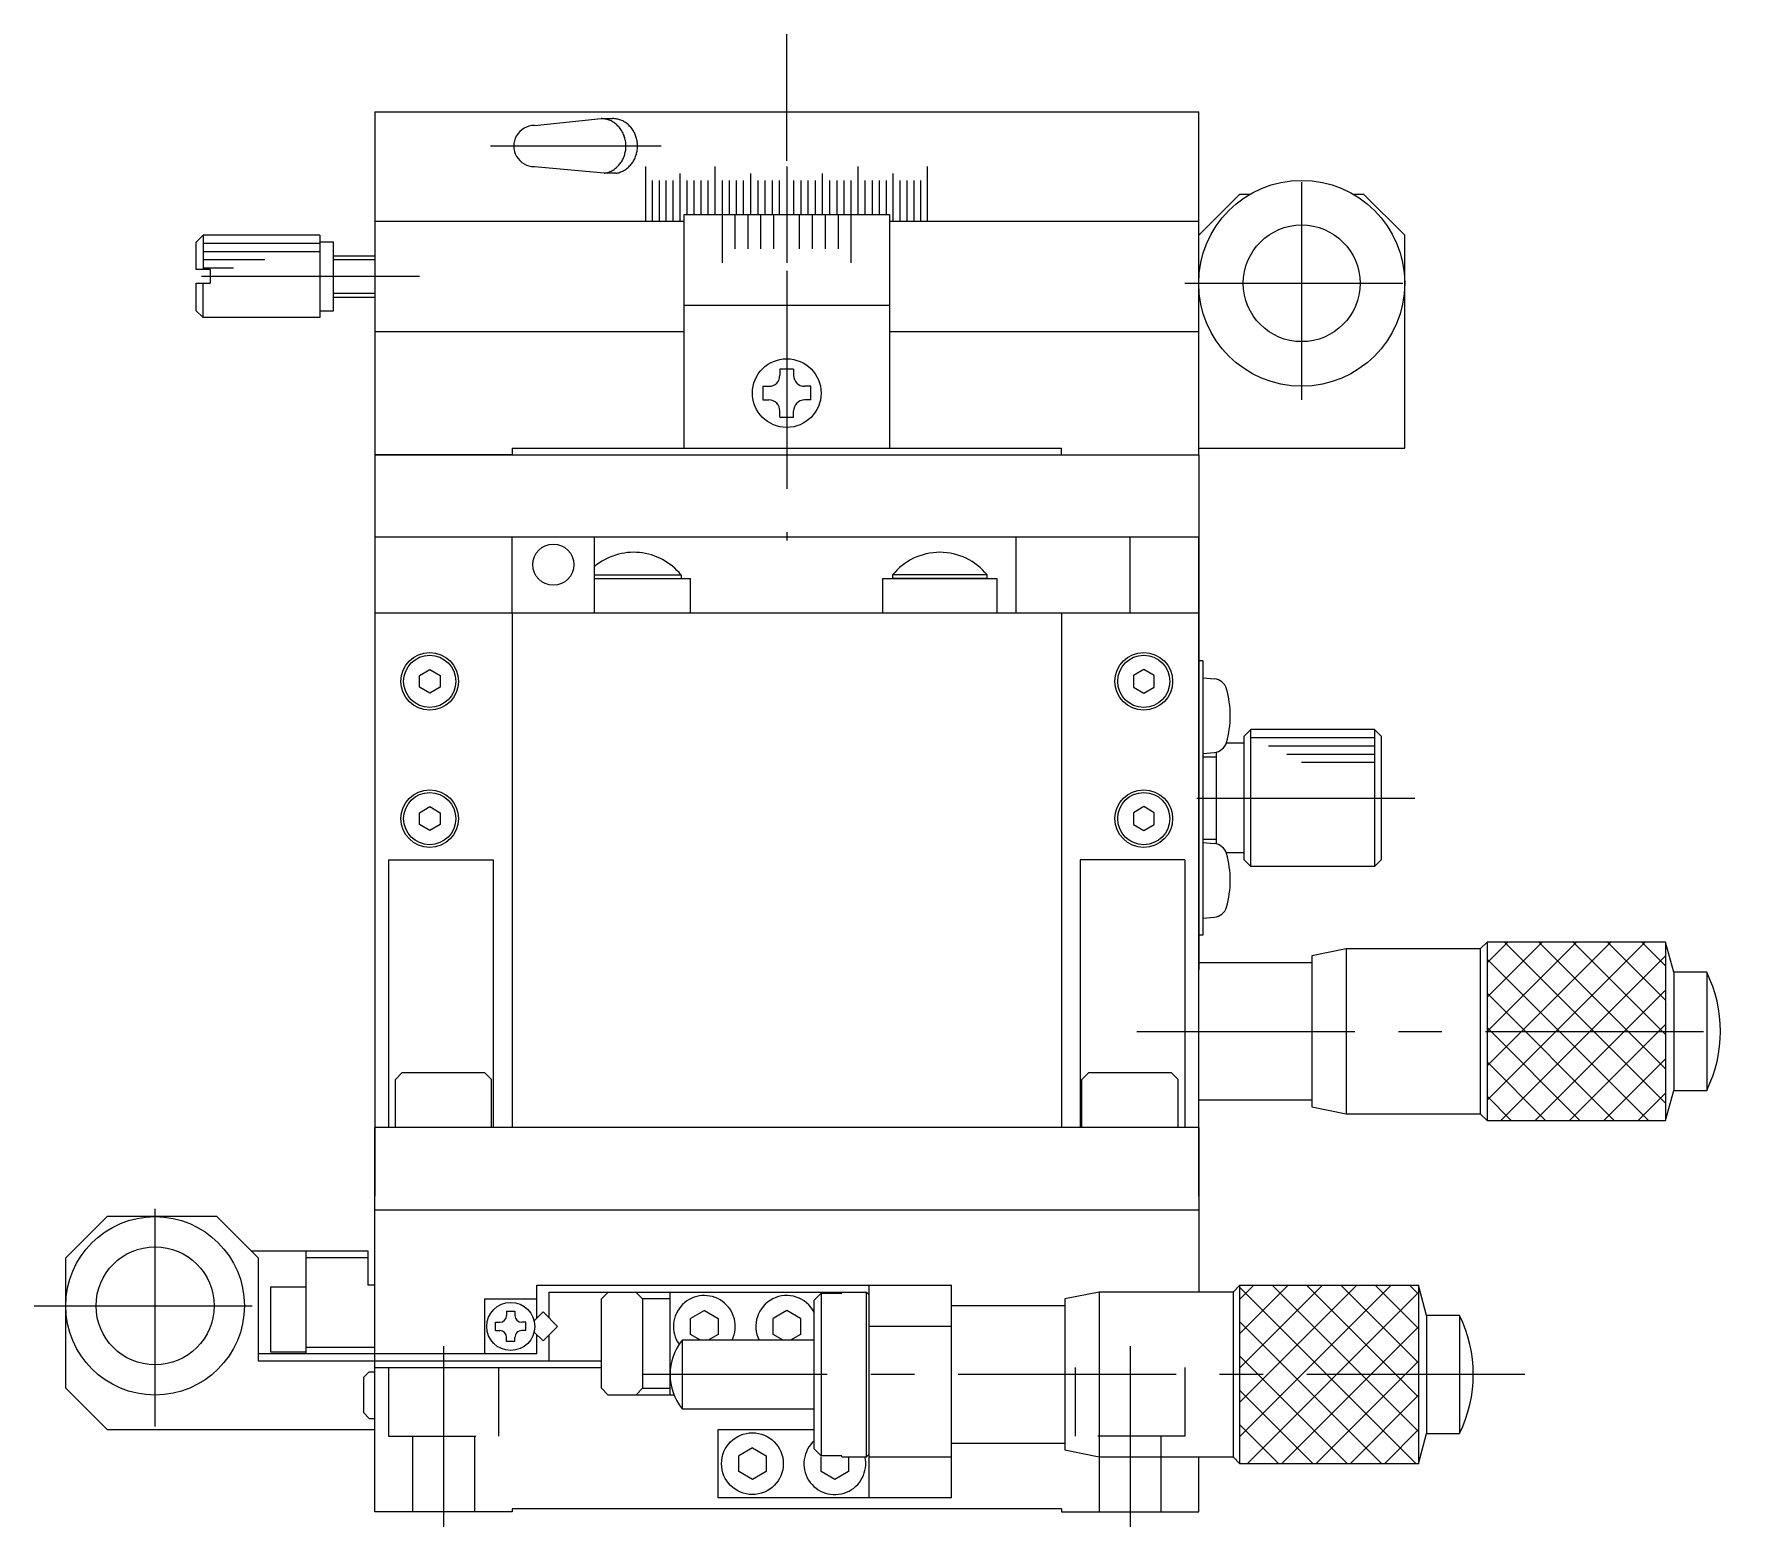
# Model space of a CAD drawing. Extents: x -1 to 373, y -8 to 363.
# Drawn here: x 125.9 to 250.6, y 8.9 to 117.6 of the extents above; entities that cross this region are included whole.
import ezdxf

# ---------------------------------------------------------------- set-up
doc = ezdxf.new("R2010")
doc.units = 0
doc.header["$LTSCALE"] = 0.5
doc.linetypes.add('CENTER', pattern=[50.8, 31.75, -6.35, 6.35, -6.35])
doc.linetypes.add('DASHED', pattern=[19.05, 12.7, -6.35])
for name, color, linetype in [('MSM_CENTER', 1, 'CENTER'), ('MSM_CONTINUOUS', 7, 'CONTINUOUS'), ('MSM_DASHED', 4, 'DASHED'), ('MSM_NARROW', 5, 'CONTINUOUS')]:
    doc.layers.add(name, color=color, linetype=linetype)

msp = doc.modelspace()

# ---------------------------------------------------------------- linework, layer by layer
at = {"layer": 'MSM_CENTER'}
for p, q in [((180.69, 108.42), (180.69, 117.65)), ((171.55, 109.5), (159.12, 109.5)), ((218.19, 91), (218.19, 108)), ((153.94, 100), (136.29, 100)), ((180.69, 100.41), (180.69, 80.76)), ((209.69, 99.5), (226.69, 99.5)), ((210.55, 62), (229.43, 62)), ((206.18, 45), (250.6, 45)), ((134.69, 16.2), (134.69, 33.8)), ((125.89, 25), (143.49, 25)), ((155.69, 22.06), (155.69, 8.9)), ((205.69, 22.06), (205.69, 8.9)), ((234.44, 20), (170.19, 20))]:
    msp.add_line(p, q, dxfattribs=at)
at = {"layer": 'MSM_CONTINUOUS'}
for p, q in [((150.69, 112), (150.69, 81)), ((150.69, 112), (210.69, 112)), ((162.31, 111), (167.17, 111.5)), ((167.17, 111.5), (168.01, 111.5)), ((167.24, 111.5), (167.17, 111.5)), ((167.32, 111.49), (167.24, 111.5)), ((167.39, 111.48), (167.32, 111.49)), ((167.47, 111.47), (167.39, 111.48)), ((167.54, 111.46), (167.47, 111.47)), ((167.62, 111.44), (167.54, 111.46)), ((167.69, 111.41), (167.62, 111.44)), ((167.76, 111.39), (167.69, 111.41)), ((167.83, 111.36), (167.76, 111.39)), ((167.9, 111.33), (167.83, 111.36)), ((167.97, 111.29), (167.9, 111.33)), ((168.04, 111.25), (167.97, 111.29)), ((168.09, 111.5), (168.01, 111.5)), ((168.1, 111.21), (168.04, 111.25)), ((168.16, 111.49), (168.09, 111.5)), ((168.17, 111.17), (168.1, 111.21)), ((168.24, 111.48), (168.16, 111.49)), ((168.23, 111.12), (168.17, 111.17)), ((168.29, 111.07), (168.23, 111.12)), ((168.31, 111.47), (168.24, 111.48)), ((168.35, 111.01), (168.29, 111.07)), ((168.39, 111.46), (168.31, 111.47)), ((168.4, 110.96), (168.35, 111.01)), ((168.46, 111.44), (168.39, 111.46)), ((168.53, 111.41), (168.46, 111.44)), ((168.61, 111.39), (168.53, 111.41)), ((168.68, 111.36), (168.61, 111.39)), ((168.75, 111.33), (168.68, 111.36)), ((168.82, 111.29), (168.75, 111.33)), ((168.88, 111.25), (168.82, 111.29)), ((168.95, 111.21), (168.88, 111.25)), ((169.01, 111.17), (168.95, 111.21)), ((169.07, 111.12), (169.01, 111.17)), ((169.14, 111.07), (169.07, 111.12)), ((169.19, 111.01), (169.14, 111.07)), ((169.25, 110.96), (169.19, 111.01)), ((210.69, 87), (210.69, 112)), ((168.46, 110.9), (168.4, 110.96)), ((168.51, 110.84), (168.46, 110.9)), ((168.56, 110.78), (168.51, 110.84)), ((168.61, 110.71), (168.56, 110.78)), ((168.65, 110.64), (168.61, 110.71)), ((168.69, 110.57), (168.65, 110.64)), ((168.73, 110.5), (168.69, 110.57)), ((168.77, 110.43), (168.73, 110.5)), ((168.8, 110.35), (168.77, 110.43)), ((168.84, 110.28), (168.8, 110.35)), ((168.86, 110.2), (168.84, 110.28)), ((168.89, 110.12), (168.86, 110.2)), ((168.91, 110.04), (168.89, 110.12)), ((168.93, 109.96), (168.91, 110.04)), ((168.95, 109.88), (168.93, 109.96)), ((168.96, 109.79), (168.95, 109.88)), ((168.97, 109.71), (168.96, 109.79)), ((169.3, 110.9), (169.25, 110.96)), ((169.36, 110.84), (169.3, 110.9)), ((169.41, 110.78), (169.36, 110.84)), ((169.45, 110.71), (169.41, 110.78)), ((169.5, 110.64), (169.45, 110.71)), ((169.54, 110.57), (169.5, 110.64)), ((169.58, 110.5), (169.54, 110.57)), ((169.62, 110.43), (169.58, 110.5)), ((169.65, 110.35), (169.62, 110.43)), ((169.68, 110.28), (169.65, 110.35)), ((169.71, 110.2), (169.68, 110.28)), ((169.73, 110.12), (169.71, 110.2)), ((169.76, 110.04), (169.73, 110.12)), ((169.77, 109.96), (169.76, 110.04)), ((169.79, 109.88), (169.77, 109.96)), ((169.8, 109.79), (169.79, 109.88)), ((169.81, 109.71), (169.8, 109.79)), ((168.7, 108.43), (168.74, 108.5)), ((168.74, 108.5), (168.77, 108.58)), ((168.77, 108.58), (168.81, 108.65)), ((168.81, 108.65), (168.84, 108.73)), ((168.84, 108.73), (168.87, 108.81)), ((168.87, 108.81), (168.89, 108.89)), ((168.89, 108.89), (168.91, 108.97)), ((168.91, 108.97), (168.93, 109.05)), ((168.93, 109.05), (168.95, 109.13)), ((168.95, 109.13), (168.96, 109.21)), ((168.96, 109.21), (168.97, 109.29)), ((168.97, 109.63), (168.97, 109.71)), ((168.98, 109.54), (168.97, 109.63)), ((168.97, 109.38), (168.98, 109.46)), ((168.97, 109.29), (168.97, 109.38)), ((168.98, 109.46), (168.98, 109.54)), ((169.54, 108.43), (169.58, 108.5)), ((169.58, 108.5), (169.62, 108.58)), ((169.62, 108.58), (169.65, 108.65)), ((169.65, 108.65), (169.68, 108.73)), ((169.68, 108.73), (169.71, 108.81)), ((169.71, 108.81), (169.74, 108.89)), ((169.74, 108.89), (169.76, 108.97)), ((169.76, 108.97), (169.78, 109.05)), ((169.78, 109.05), (169.79, 109.13)), ((169.79, 109.13), (169.8, 109.21)), ((169.8, 109.21), (169.81, 109.29)), ((169.82, 109.63), (169.81, 109.71)), ((169.81, 109.29), (169.82, 109.38)), ((169.82, 109.54), (169.82, 109.63)), ((169.82, 109.46), (169.82, 109.54)), ((169.82, 109.38), (169.82, 109.46)), ((162.31, 108), (167.66, 107.52)), ((167.4, 107.52), (167.47, 107.53)), ((168.24, 107.52), (167.4, 107.52)), ((167.47, 107.53), (167.55, 107.54)), ((167.55, 107.54), (167.62, 107.56)), ((167.62, 107.56), (167.69, 107.59)), ((167.69, 107.59), (167.77, 107.61)), ((167.77, 107.61), (167.84, 107.64)), ((167.84, 107.64), (167.91, 107.68)), ((167.91, 107.68), (167.98, 107.71)), ((167.98, 107.71), (168.04, 107.75)), ((168.04, 107.75), (168.11, 107.79)), ((168.11, 107.79), (168.17, 107.84)), ((168.17, 107.84), (168.23, 107.88)), ((168.23, 107.88), (168.29, 107.94)), ((168.24, 107.52), (168.32, 107.53)), ((168.29, 107.94), (168.35, 107.99)), ((168.32, 107.53), (168.39, 107.54)), ((168.35, 107.99), (168.41, 108.05)), ((168.39, 107.54), (168.47, 107.56)), ((168.41, 108.05), (168.46, 108.1)), ((168.46, 108.1), (168.51, 108.17)), ((168.47, 107.56), (168.54, 107.59)), ((168.51, 108.17), (168.56, 108.23)), ((168.54, 107.59), (168.61, 107.61)), ((168.56, 108.23), (168.61, 108.29)), ((168.61, 108.29), (168.66, 108.36)), ((168.61, 107.61), (168.68, 107.64)), ((168.66, 108.36), (168.7, 108.43)), ((168.68, 107.64), (168.75, 107.68)), ((168.75, 107.68), (168.82, 107.71)), ((168.82, 107.71), (168.89, 107.75)), ((168.89, 107.75), (168.95, 107.79)), ((168.95, 107.79), (169.02, 107.84)), ((169.02, 107.84), (169.08, 107.88)), ((169.08, 107.88), (169.14, 107.94)), ((169.14, 107.94), (169.2, 107.99)), ((169.2, 107.99), (169.25, 108.05)), ((169.25, 108.05), (169.31, 108.1)), ((169.31, 108.1), (169.36, 108.17)), ((169.36, 108.17), (169.41, 108.23)), ((169.41, 108.23), (169.46, 108.29)), ((169.46, 108.29), (169.5, 108.36)), ((169.5, 108.36), (169.54, 108.43)), ((170.43, 104), (170.43, 108)), ((172.92, 104), (172.92, 107.5)), ((175.48, 104.5), (175.48, 108)), ((178.07, 104.5), (178.07, 107.5)), ((180.69, 108), (180.69, 101)), ((183.3, 104.5), (183.3, 107.5)), ((185.9, 104.5), (185.9, 108)), ((188.45, 104), (188.45, 107.5)), ((190.95, 104), (190.95, 108)), ((170.92, 104), (170.92, 107)), ((171.42, 104), (171.42, 107)), ((171.92, 104), (171.92, 107)), ((172.42, 104), (172.42, 107)), ((173.43, 104.5), (173.43, 107)), ((173.94, 104.5), (173.94, 107)), ((174.45, 104.5), (174.45, 107)), ((174.96, 104.5), (174.96, 107)), ((176, 101), (176, 107)), ((176.51, 104.5), (176.51, 107)), ((177.03, 104.5), (177.03, 107)), ((177.55, 104.5), (177.55, 107)), ((178.6, 104.5), (178.6, 107)), ((179.12, 104.5), (179.12, 107)), ((179.64, 104.5), (179.64, 107)), ((180.17, 104.5), (180.17, 107)), ((181.21, 104.5), (181.21, 107)), ((181.74, 104.5), (181.74, 107)), ((182.26, 104.5), (182.26, 107)), ((182.78, 104.5), (182.78, 107)), ((183.82, 104.5), (183.82, 107)), ((184.35, 104.5), (184.35, 107)), ((184.86, 104.5), (184.86, 107)), ((185.38, 101), (185.38, 107)), ((186.41, 104.5), (186.41, 107)), ((186.93, 104.5), (186.93, 107)), ((187.44, 104.5), (187.44, 107)), ((187.95, 104.5), (187.95, 107)), ((188.96, 104), (188.96, 107)), ((189.46, 104), (189.46, 107)), ((189.96, 104), (189.96, 107)), ((190.46, 104), (190.46, 107)), ((213.69, 106), (210.69, 103)), ((213.69, 106), (214.45, 106)), ((221.93, 106), (222.69, 106)), ((222.69, 106), (225.69, 103)), ((173.19, 104), (150.69, 104)), ((173.19, 104.5), (173.19, 87.5)), ((188.19, 104.5), (173.19, 104.5)), ((176.93, 102), (176.93, 104.5)), ((177.87, 102), (177.87, 104.5)), ((178.81, 102), (178.81, 104.5)), ((179.75, 102), (179.75, 104.5)), ((181.63, 102), (181.63, 104.5)), ((182.57, 102), (182.57, 104.5)), ((183.51, 102), (183.51, 104.5)), ((184.45, 102), (184.45, 104.5)), ((188.19, 87.5), (188.19, 104.5)), ((210.69, 104), (188.19, 104)), ((137.69, 102.5), (138.19, 103)), ((137.69, 100.5), (137.69, 102.5)), ((138.19, 103), (138.19, 100.5)), ((146.69, 103), (138.19, 103)), ((146.69, 103), (146.69, 97)), ((147.69, 102.5), (146.69, 102.5)), ((147.69, 97.5), (147.69, 102.5)), ((225.69, 87.5), (225.69, 103)), ((147.69, 101.5), (150.69, 101.5)), ((138.69, 100.5), (137.69, 100.5)), ((138.69, 100.5), (138.69, 99.5)), ((137.69, 99.5), (138.69, 99.5)), ((137.69, 97.5), (137.69, 99.5)), ((138.19, 97), (138.19, 99.5)), ((137.69, 97.5), (138.19, 97)), ((146.69, 97.5), (147.69, 97.5)), ((147.69, 98.5), (150.69, 98.5)), ((173.19, 97.9), (188.19, 97.9)), ((146.69, 97), (138.19, 97)), ((150.69, 96), (173.19, 96)), ((188.19, 96), (210.69, 96)), ((181.19, 93.25), (180.19, 93.25)), ((180.19, 93.25), (180.19, 92.8)), ((181.19, 93.25), (181.19, 92.8)), ((178.94, 92), (178.94, 91)), ((178.94, 92), (179.39, 92)), ((182.44, 92), (181.99, 92)), ((182.44, 91), (182.44, 92)), ((178.94, 91), (179.39, 91)), ((180.19, 89.75), (180.19, 90.2)), ((181.19, 89.75), (181.19, 90.2)), ((182.44, 91), (181.99, 91)), ((180.19, 89.75), (181.19, 89.75)), ((160.69, 87.5), (160.69, 87)), ((160.69, 87.5), (200.69, 87.5)), ((200.69, 87), (200.69, 87.5)), ((210.69, 87.5), (225.69, 87.5)), ((150.69, 87), (210.69, 87)), ((160.69, 87), (150.69, 87)), ((200.69, 87), (210.69, 87)), ((210.69, 87), (210.69, 49.5)), ((210.69, 87), (210.69, 81)), ((150.69, 81), (150.69, 33)), ((210.69, 81), (150.69, 81)), ((160.69, 75.5), (160.69, 81)), ((166.69, 75.5), (166.69, 81)), ((197.39, 75.5), (197.39, 81)), ((205.69, 75.5), (205.69, 81)), ((210.69, 33), (210.69, 81)), ((166.69, 78.25), (172.99, 78.25)), ((166.69, 78), (173.69, 78)), ((172.99, 78.25), (172.99, 78)), ((173.69, 75.5), (173.69, 78)), ((187.69, 75.5), (187.69, 78)), ((187.69, 78), (195.99, 78)), ((188.39, 78.25), (188.39, 78)), ((195.29, 78.25), (188.39, 78.25)), ((195.29, 78), (188.39, 78)), ((195.29, 78), (195.29, 78.25)), ((195.99, 78), (195.99, 75.5)), ((150.69, 75.5), (210.69, 75.5)), ((160.69, 75.5), (160.69, 38)), ((200.69, 75.5), (200.69, 38)), ((153.94, 70.93), (154.69, 71.37)), ((154.69, 71.37), (155.44, 70.93)), ((206.69, 71.37), (205.94, 70.93)), ((207.44, 70.93), (206.69, 71.37)), ((210.99, 72), (210.69, 72)), ((210.99, 72), (210.99, 52)), ((153.94, 70.07), (153.94, 70.93)), ((154.69, 69.63), (153.94, 70.07)), ((155.44, 70.07), (154.69, 69.63)), ((155.44, 70.93), (155.44, 70.07)), ((205.94, 70.93), (205.94, 70.07)), ((205.94, 70.07), (206.69, 69.63)), ((206.69, 69.63), (207.44, 70.07)), ((207.44, 70.07), (207.44, 70.93)), ((210.99, 70.75), (211.84, 70.68)), ((213.99, 66.5), (214.49, 67)), ((213.99, 57.5), (213.99, 66.5)), ((223.49, 67), (214.49, 67)), ((214.49, 57), (214.49, 67)), ((223.49, 67), (223.49, 57)), ((223.99, 66.5), (223.49, 67)), ((223.99, 66.5), (223.99, 57.5)), ((210.99, 65.25), (211.84, 65.32)), ((210.99, 65), (211.99, 65)), ((211.99, 58.65), (211.99, 65.35)), ((213.99, 66), (212.7, 66)), ((153.94, 60.93), (154.69, 61.37)), ((154.69, 61.37), (155.44, 60.93)), ((206.69, 61.37), (205.94, 60.93)), ((207.44, 60.93), (206.69, 61.37)), ((153.94, 60.07), (153.94, 60.93)), ((154.69, 59.63), (153.94, 60.07)), ((155.44, 60.07), (154.69, 59.63)), ((155.44, 60.93), (155.44, 60.07)), ((205.94, 60.93), (205.94, 60.07)), ((205.94, 60.07), (206.69, 59.63)), ((206.69, 59.63), (207.44, 60.07)), ((207.44, 60.07), (207.44, 60.93)), ((210.99, 59), (211.99, 59)), ((210.99, 58.75), (211.84, 58.68)), ((151.69, 57.5), (151.69, 38)), ((151.69, 57.5), (159.32, 57.5)), ((159.32, 57.5), (159.32, 38)), ((202.06, 57.5), (202.06, 38)), ((209.69, 57.5), (202.06, 57.5)), ((209.69, 57.5), (209.69, 38)), ((213.99, 58), (212.7, 58)), ((214.49, 57), (213.99, 57.5)), ((223.99, 57.5), (223.49, 57)), ((223.49, 57), (214.49, 57)), ((210.99, 53.25), (211.84, 53.32)), ((210.99, 52), (210.69, 52)), ((231.69, 51.5), (231.19, 51)), ((231.69, 51.5), (231.69, 38.5)), ((244.69, 51.5), (231.69, 51.5)), ((244.69, 51.5), (244.69, 38.5)), ((245.28, 49.3), (244.69, 51.5)), ((218.94, 50), (210.69, 50)), ((221.44, 51), (218.94, 50.5)), ((218.94, 50.5), (218.94, 39.5)), ((221.44, 51), (221.44, 39)), ((231.19, 51), (221.44, 51)), ((231.19, 51), (231.19, 39)), ((245.28, 49.3), (245.28, 40.7)), ((247.69, 49.3), (245.28, 49.3)), ((247.69, 49.3), (247.69, 40.7)), ((152.69, 42), (152.19, 41.5)), ((152.19, 38), (152.19, 41.5)), ((152.69, 42), (158.69, 42)), ((158.69, 42), (159.19, 41.5)), ((159.19, 38), (159.19, 41.5)), ((202.69, 42), (202.19, 41.5)), ((202.19, 38), (202.19, 41.5)), ((202.69, 42), (208.69, 42)), ((208.69, 42), (209.19, 41.5)), ((209.19, 38), (209.19, 41.5)), ((210.69, 40), (218.94, 40)), ((244.69, 38.5), (245.28, 40.7)), ((245.28, 40.7), (247.69, 40.7)), ((218.94, 39.5), (221.44, 39)), ((221.44, 39), (231.19, 39)), ((231.19, 39), (231.69, 38.5)), ((210.69, 38), (150.69, 38)), ((150.69, 32), (150.69, 38)), ((210.69, 38), (210.69, 32)), ((231.69, 38.5), (244.69, 38.5)), ((131.19, 31.5), (128.19, 28.5)), ((139.19, 31.5), (131.19, 31.5)), ((139.19, 31.5), (142.19, 28.5)), ((150.69, 10), (150.69, 32)), ((150.69, 32), (210.69, 32)), ((150.69, 32), (210.69, 32)), ((210.69, 32), (210.69, 26)), ((141.69, 29), (150.19, 29)), ((145.69, 21.5), (145.69, 29)), ((150.19, 29), (150.19, 26.5)), ((128.19, 19), (128.19, 28.5)), ((142.19, 28.5), (142.19, 21)), ((150.19, 28.5), (145.69, 28.5)), ((145.69, 26.35), (143.09, 26.35)), ((143.09, 26.35), (143.09, 21.65)), ((150.69, 26.5), (150.19, 26.5)), ((162.49, 24.11), (162.49, 26.5)), ((162.49, 26.5), (192.69, 26.5)), ((186.69, 11), (186.69, 26.5)), ((186.69, 26.5), (192.69, 26.5)), ((192.69, 11), (192.69, 26.5)), ((213.69, 26.5), (213.19, 26)), ((213.69, 26.5), (226.69, 26.5)), ((213.69, 13.5), (213.69, 26.5)), ((227.28, 24.3), (226.69, 26.5)), ((226.69, 26.5), (226.69, 13.5)), ((158.69, 25.5), (162.49, 25.5)), ((158.69, 25.5), (158.69, 21.5)), ((163.39, 26), (186.49, 26)), ((163.39, 24.11), (163.39, 26)), ((167.69, 26), (167.19, 25.5)), ((167.19, 19), (167.19, 25.5)), ((170.19, 25.5), (169.69, 26)), ((170.19, 25.5), (170.19, 19)), ((172.19, 25.5), (170.19, 25.5)), ((172.19, 18.5), (172.19, 26)), ((182.69, 25.41), (183.19, 25.92)), ((182.69, 14.59), (182.69, 25.41)), ((183.19, 25.92), (183.19, 14.08)), ((183.19, 25.92), (184.69, 25.92)), ((184.69, 25.92), (184.69, 26)), ((186.49, 14), (186.49, 26)), ((186.69, 25.8), (186.49, 26)), ((200.94, 25), (192.69, 25)), ((203.44, 26), (200.94, 25.5)), ((200.94, 25.5), (200.94, 14.5)), ((203.44, 26), (203.44, 14)), ((213.19, 26), (203.44, 26)), ((213.19, 26), (213.19, 14)), ((159.49, 23.8), (159.79, 23.8)), ((159.49, 23.2), (159.49, 23.8)), ((160.29, 24.6), (160.89, 24.6)), ((160.29, 24.6), (160.29, 24.3)), ((160.89, 24.6), (160.89, 24.3)), ((161.69, 23.8), (161.39, 23.8)), ((161.69, 23.2), (161.69, 23.8)), ((162.94, 24.56), (162.29, 23.91)), ((162.94, 24.56), (164, 23.5)), ((174.69, 24.65), (173.69, 24.08)), ((173.69, 22.92), (173.69, 24.08)), ((174.69, 24.65), (175.69, 24.08)), ((175.69, 24.08), (175.69, 22.92)), ((180.69, 24.65), (179.69, 24.08)), ((179.69, 22.92), (179.69, 24.08)), ((181.69, 24.08), (180.69, 24.65)), ((181.69, 24.08), (181.69, 22.92)), ((229.69, 24.3), (227.28, 24.3)), ((227.28, 24.3), (227.28, 15.7)), ((229.69, 24.3), (229.69, 15.7)), ((159.49, 23.2), (159.79, 23.2)), ((160.29, 22.4), (160.29, 22.7)), ((160.89, 22.4), (160.89, 22.7)), ((161.69, 23.2), (161.39, 23.2)), ((162.29, 23.09), (162.94, 22.44)), ((162.49, 21.5), (162.49, 22.89)), ((164, 23.5), (162.94, 22.44)), ((163.39, 21), (163.39, 22.89)), ((182.69, 22.5), (173.07, 22.5)), ((173.07, 22.5), (173.07, 17.5)), ((174.42, 22.5), (173.69, 22.92)), ((175.69, 22.92), (174.96, 22.5)), ((180.42, 22.5), (179.69, 22.92)), ((181.69, 22.92), (180.96, 22.5)), ((192.69, 23.5), (186.69, 23.5)), ((158.69, 21.5), (142.19, 21.5)), ((143.09, 21.65), (145.69, 21.65)), ((145.69, 22), (150.69, 22)), ((162.49, 21.5), (158.69, 21.5)), ((160.89, 22.4), (160.29, 22.4)), ((142.19, 21), (167.19, 21)), ((149.89, 19.8), (150.29, 20.2)), ((150.29, 20.2), (150.69, 20.2)), ((150.69, 20.5), (167.19, 20.5)), ((128.19, 19), (131.19, 16)), ((149.89, 17.2), (149.89, 19.8)), ((167.19, 19), (167.69, 18.5)), ((169.69, 18.5), (170.19, 19)), ((170.19, 19), (172.19, 19)), ((172.48, 18.5), (167.69, 18.5)), ((173.07, 17.5), (182.69, 17.5)), ((150.29, 16.8), (149.89, 17.2)), ((150.29, 16.8), (150.69, 16.8)), ((131.19, 16), (150.69, 16)), ((175.69, 16), (182.69, 16)), ((175.69, 11), (175.69, 16)), ((192.69, 15), (200.94, 15)), ((226.69, 13.5), (227.28, 15.7)), ((227.28, 15.7), (229.69, 15.7)), ((178.19, 14.65), (177.19, 14.08)), ((177.19, 12.92), (177.19, 14.08)), ((178.19, 14.65), (179.19, 14.08)), ((179.19, 14.08), (179.19, 12.92)), ((183.19, 14.08), (182.69, 14.59)), ((184.69, 14.08), (183.19, 14.08)), ((183.19, 12.92), (183.19, 14)), ((184.69, 14), (184.69, 14.08)), ((184.69, 14), (186.49, 14)), ((185.19, 14), (185.19, 12.92)), ((186.49, 14), (186.69, 14.2)), ((186.69, 14), (192.69, 14)), ((200.94, 14.5), (203.44, 14)), ((203.44, 14), (213.19, 14)), ((210.69, 10), (210.69, 14)), ((213.19, 14), (213.69, 13.5)), ((178.19, 12.35), (177.19, 12.92)), ((179.19, 12.92), (178.19, 12.35)), ((184.19, 12.35), (183.19, 12.92)), ((185.19, 12.92), (184.19, 12.35)), ((226.69, 13.5), (213.69, 13.5)), ((160.69, 10), (150.69, 10)), ((160.69, 10.2), (160.69, 10)), ((200.69, 10.2), (160.69, 10.2)), ((192.69, 11), (175.69, 11)), ((192.69, 11), (175.69, 11)), ((200.69, 10.2), (200.69, 10)), ((200.69, 10), (210.69, 10))]:
    msp.add_line(p, q, dxfattribs=at)
for centre, radius in [((218.19, 99.5), 7.5), ((218.19, 99.5), 4.25), ((180.69, 91.5), 2.5), ((163.69, 79), 1.5), ((154.69, 70.5), 2.1), ((154.69, 70.5), 1.9), ((206.69, 70.5), 2.1), ((206.69, 70.5), 1.9), ((154.69, 60.5), 2.1), ((154.69, 60.5), 1.9), ((206.69, 60.5), 2.1), ((206.69, 60.5), 1.9), ((134.69, 25), 6.5), ((134.69, 25), 4.3), ((160.59, 23.5), 1.75), ((178.19, 13.5), 2.25)]:
    msp.add_circle(centre, radius, dxfattribs=at)
for centre, radius, start, end in [((162.31, 109.5), 1.5, 89.9999, 270.0001), ((179.39, 92.8), 0.8, 270, 0), ((181.99, 92.8), 0.8, 180, 270), ((179.39, 90.2), 0.8, 0, 90), ((181.99, 90.2), 0.8, 90, 180), ((169.54, 75.47), 4.43, 38.8801, 130.0213), ((191.84, 75.47), 4.43, 38.8802, 141.12), ((211.75, 69.68), 1, 16.257, 85), ((205.99, 68), 7, 343.743, 16.257), ((211.75, 66.32), 1, 275, 343.743), ((211.75, 57.68), 1, 16.257, 85), ((205.99, 56), 7, 343.743, 16.257), ((211.75, 54.32), 1, 275, 343.743), ((238.94, 45), 9.75, 333.8162, 26.1838), ((174.69, 23.5), 2.25, 333.6122, 215.1981), ((180.69, 23.5), 2.25, 27.2683, 206.3878), ((159.79, 24.3), 0.5, 270.0001, 0.0001), ((161.39, 24.3), 0.5, 180.0001, 270.0001), ((220.94, 20), 9.75, 333.8162, 26.1838), ((159.79, 22.7), 0.5, 0.0001, 90.0001), ((161.39, 22.7), 0.5, 90.0001, 180.0001), ((176.19, 20), 4, 141.3178, 218.6822), ((184.19, 13.5), 2.25, 131.8115, 12.8395)]:
    msp.add_arc(centre, radius, start, end, dxfattribs=at)
at = {"layer": 'MSM_DASHED'}
for p, q in [((151.69, 20.5), (151.69, 15.5)), ((159.69, 20.5), (159.69, 15.5)), ((201.69, 20.5), (201.69, 15.5)), ((209.69, 20.5), (209.69, 15.5)), ((151.69, 15.5), (159.69, 15.5)), ((153.44, 15.5), (153.44, 10)), ((157.94, 15.5), (157.94, 10)), ((209.69, 15.5), (201.69, 15.5)), ((203.44, 15.5), (203.44, 10)), ((207.94, 15.5), (207.94, 10))]:
    msp.add_line(p, q, dxfattribs=at)
at = {"layer": 'MSM_NARROW'}
for p, q in [((146.69, 102.4), (138.19, 102.4)), ((146.69, 101.8), (138.19, 101.8)), ((142.69, 101.2), (138.19, 101.2)), ((147.69, 101.23), (150.69, 101.23)), ((140.4, 100.6), (138.19, 100.6)), ((147.69, 98.77), (150.69, 98.77)), ((214.49, 66.4), (223.49, 66.4)), ((215.78, 65.8), (223.49, 65.8)), ((217.11, 65.2), (223.49, 65.2)), ((218.17, 64.6), (223.49, 64.6)), ((231.69, 49.99), (233.2, 51.5)), ((231.69, 47.49), (235.7, 51.5)), ((231.69, 44.99), (238.2, 51.5)), ((231.69, 42.49), (240.7, 51.5)), ((231.69, 39.99), (243.2, 51.5)), ((232.95, 51.5), (244.69, 39.77)), ((235.45, 51.5), (244.69, 42.27)), ((237.95, 51.5), (244.69, 44.77)), ((240.45, 51.5), (244.69, 47.27)), ((242.95, 51.5), (244.69, 49.77)), ((231.69, 50.27), (243.45, 38.5)), ((232.7, 38.5), (244.69, 50.49)), ((231.69, 47.77), (240.95, 38.5)), ((235.2, 38.5), (244.69, 47.99)), ((231.69, 45.27), (238.45, 38.5)), ((237.7, 38.5), (244.69, 45.49)), ((231.69, 42.77), (235.95, 38.5)), ((240.2, 38.5), (244.69, 42.99)), ((231.69, 40.27), (233.45, 38.5)), ((242.7, 38.5), (244.69, 40.49)), ((213.69, 25.48), (214.71, 26.5)), ((213.69, 22.98), (217.21, 26.5)), ((213.69, 20.48), (219.71, 26.5)), ((213.69, 17.98), (222.21, 26.5)), ((213.69, 15.48), (224.71, 26.5)), ((213.69, 26.34), (226.53, 13.5)), ((216.03, 26.5), (226.69, 15.84)), ((218.53, 26.5), (226.69, 18.34)), ((221.03, 26.5), (226.69, 20.84)), ((223.53, 26.5), (226.69, 23.34)), ((226.03, 26.5), (226.69, 25.84)), ((214.21, 13.5), (226.69, 25.98)), ((213.69, 23.84), (224.03, 13.5)), ((216.71, 13.5), (226.69, 23.48)), ((213.69, 21.34), (221.53, 13.5)), ((219.21, 13.5), (226.69, 20.98)), ((213.69, 18.84), (219.03, 13.5)), ((221.71, 13.5), (226.69, 18.48)), ((213.69, 16.34), (216.53, 13.5)), ((224.21, 13.5), (226.69, 15.98))]:
    msp.add_line(p, q, dxfattribs=at)

doc.saveas('drawing.dxf')
